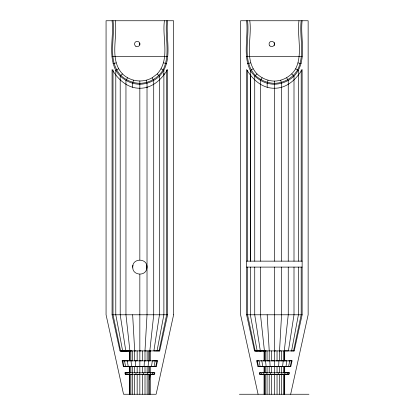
<?xml version="1.0" encoding="UTF-8"?>
<svg xmlns="http://www.w3.org/2000/svg" width="415" height="415" viewBox="0 0 415 415"><rect width="100%" height="100%" fill="white"/><g stroke="black" fill="none" stroke-linecap="round" stroke-linejoin="round"><path stroke-width="0.62" d="M112.071 314.783L112.076 69.518C118.042 79.467 127.53 88.4 139.839 88.245C152.144 88.4 161.632 79.467 167.598 69.518L167.603 314.783L159.702 350.903L119.971 350.903L112.071 314.783L167.603 314.783M167.598 20.75C165.403 38.818 173.6 61.296 159.469 76.142C154.141 81.169 147.159 84.058 139.839 84.271C130.061 84.11 120.822 78.772 115.795 70.389C108.076 55.071 113.954 37.07 112.076 20.75M113.02 69.86L113.015 314.783L120.677 351.043L131.041 350.903M113.02 20.75C115.297 38.574 106.992 60.782 120.874 75.473C126.02 80.328 132.764 83.125 139.839 83.327C149.281 83.166 158.203 78.015 163.059 69.917C170.653 54.739 164.734 36.904 166.654 20.75M147.019 86.963L147.024 314.783L144.98 350.903L145.001 360.837M163.884 73.517L163.884 314.783L157.041 350.903L153.882 350.903L159.469 314.783L159.469 76.142L157.228 73.901C170.513 59.573 161.959 37.988 164.428 20.75M246.603 261.139L246.609 69.518C252.574 79.467 262.057 88.4 274.367 88.245C286.677 88.4 296.165 79.467 302.13 69.518L302.136 314.783L294.23 350.903L254.504 350.903L246.603 314.783L246.603 261.139L302.136 261.139M302.13 20.75C299.936 38.818 308.132 61.296 294.002 76.142C288.669 81.169 281.692 84.058 274.367 84.271C264.594 84.11 255.355 78.772 250.328 70.389C242.604 55.071 248.486 37.07 246.609 20.75M247.548 261.139L247.553 70.508M247.553 20.75C249.825 38.574 241.525 60.782 255.407 75.473C260.553 80.328 267.291 83.125 274.367 83.327C283.808 83.166 292.731 78.015 297.591 69.917C305.186 54.739 299.267 36.904 301.186 20.75M128.572 360.837L122.145 360.837L123.369 366.435L144.098 366.435L144.415 360.837L145.862 360.837M143.735 372.795L143.647 374.382L141.842 374.382M260.106 366.435L259.048 360.837L256.678 360.837L257.902 366.435L278.631 366.435L278.947 360.837L275.918 360.837M279.534 360.837L279.534 350.903L281.557 314.783L281.557 267.099M259.904 374.382L278.175 374.382L278.268 372.795M144.098 366.435L148.072 366.435L148.684 360.837L149.919 360.837M149.815 360.837L149.815 350.903L153.721 314.783L153.716 80.552L152.134 77.807C142.687 83.192 130.18 81.542 122.446 73.901C109.161 59.573 117.715 37.988 115.246 20.75M149.618 379.383L150.178 374.268M282.599 366.435L283.212 360.837L286.879 360.837L286.013 366.435L278.631 366.435M147.367 372.795L147.195 374.382L145.515 374.382M278.175 374.382L281.723 374.382L281.899 372.795M249.778 20.75C252.247 37.988 243.693 59.573 256.978 73.901C261.699 78.352 267.882 80.915 274.367 81.101C283.025 80.956 291.211 76.23 295.667 68.807C302.955 53.95 296.953 36.515 298.961 20.75M132.795 267.945C131.405 257.476 148.477 257.668 146.858 268.106C145.997 276.717 132.904 275.384 132.805 268.017M132.67 267.099L132.93 265.252M146.837 268.261L146.744 265.252M148.072 366.435L151.48 366.435L152.347 360.837L157.529 360.837L156.305 366.435L123.369 366.435M148.798 374.382L150.24 374.382L150.489 372.795M284.773 374.382L285.022 372.795L288.918 372.795L288.581 374.382L281.723 374.382M151.48 366.435L154.095 366.435L155.158 360.837M286.013 366.435L288.627 366.435L289.691 360.837L292.056 360.837L290.832 366.435L257.902 366.435M290.816 350.903L291.569 350.903L298.416 314.783L298.416 267.099M152.58 374.382L152.881 372.795L154.385 372.795L154.048 374.382L150.24 374.382M287.107 374.382L287.413 372.795M154.095 366.435L155.739 366.435L156.927 360.837M157.041 350.903L159.023 350.903L166.659 314.783L166.654 69.86M288.627 366.435L290.272 366.435L291.455 360.837M291.569 350.903L293.555 350.903L301.186 314.783L301.186 267.099M125.148 374.382L154.525 374.382L154.873 372.795L124.801 372.795L125.372 374.382M290.661 394.25L308.143 314.783L308.143 20.75L240.596 20.75L240.596 314.783L258.078 394.25M133.474 80.266L132.65 83.327L132.65 87.3M268.002 80.266L267.182 83.327L267.182 87.3M127.54 77.807L125.958 80.552L125.953 314.783L129.905 350.903L129.859 360.837M262.072 77.807L260.485 80.552L260.485 261.139M122.446 73.901L120.205 76.142L120.205 314.783L125.792 350.903L126.767 350.903M256.978 73.901L254.737 76.142L254.737 261.139M152.134 77.807L157.228 73.901M118.54 68.807L115.795 70.389L115.79 314.783L122.633 350.903L125.792 350.903M253.072 68.807L250.328 70.389L250.323 261.139M113.02 63.697L116.086 62.878M247.553 63.697L250.613 62.878M119.971 350.903L122.633 350.903M250.323 267.099L250.323 314.783L257.165 350.903L254.504 350.903M120.677 351.043L129.506 350.903L129.506 360.837M155.739 366.435L156.305 366.435M290.272 366.435L290.832 366.435M122.176 350.934L131.711 350.903M256.709 350.934L266.243 350.903M149.768 350.903L150.738 350.903M159.023 350.903L159.702 350.903M259.577 350.903L261.3 350.903M293.555 350.903L294.23 350.903M127.094 374.382L129.433 374.382L129.184 372.795L125.289 372.795L125.626 374.382L127.094 374.382L126.793 372.795M112.071 56.513L167.603 56.513M246.603 56.513L302.136 56.513M246.603 267.099L302.136 267.099M246.603 314.783L302.136 314.783M132.65 314.783L134.693 350.903L135.913 350.903M139.839 350.903L141.053 350.903M144.98 350.903L146.111 350.903M274.367 350.903L275.586 350.903M279.508 350.903L280.644 350.903M132.442 360.837L130.99 360.837L131.602 366.435M136.81 360.837L135.259 360.837L135.575 366.435M139.839 360.837L141.391 360.837M263.105 360.837L265.522 360.837L266.134 366.435M266.975 360.837L269.792 360.837L270.108 366.435M271.343 360.837L274.367 360.837M280.39 360.837L283.212 360.837M122.145 360.837L157.529 360.837M256.678 360.837L292.056 360.837M129.184 372.795L130.751 372.795M283.461 372.795L285.022 372.795M239.403 394.25L308.936 394.25M288.731 360.837L289.691 360.837M260.911 360.837L261.86 360.837L262.726 366.435M151.677 372.795L152.881 372.795M262.519 372.795L263.717 372.795L263.966 374.382M131.041 374.382L132.478 374.382L132.307 372.795M134.356 374.382L136.027 374.382L135.938 372.795M138.039 374.382L139.839 374.382M298.12 62.878L301.186 63.697M163.593 62.878L166.654 63.697M295.667 68.807L298.411 70.389L298.416 261.139M161.134 68.807L163.878 70.389L163.878 74.363M291.755 73.901L294.002 76.142L294.002 261.139M286.666 77.807L288.249 80.552L288.249 261.139M280.732 80.266L281.552 83.327L281.557 261.139M146.199 80.266L147.024 83.327L147.024 87.3M260.158 374.382L259.816 372.795L261.326 372.795L261.626 374.382M257.279 360.837L258.462 366.435M122.747 360.837L123.935 366.435M124.516 360.837L125.579 366.435M260.324 350.903L254.737 314.783L254.737 267.099M127.327 360.837L128.194 366.435M264.438 350.903L260.485 314.783L260.485 267.099M266.835 372.795L267.011 374.382M270.471 372.795L270.559 374.382M267.182 314.783L269.226 350.903L269.205 360.837M301.186 69.86L301.186 261.139M294.002 267.099L294.002 314.783L288.415 350.903L284.301 350.903L288.249 314.783L288.249 267.099M284.7 350.903L284.7 360.837M284.7 366.435L284.7 372.795M284.7 374.382L284.7 394.25M284.348 350.903L284.348 360.837M284.348 366.435L284.348 372.795M284.348 374.382L284.348 394.25M283.315 350.903L283.315 360.837M283.315 366.435L283.315 372.795M283.315 374.382L283.315 394.25M281.671 350.903L281.671 360.837M281.671 366.435L281.671 372.795M281.671 374.382L281.671 394.25M279.534 366.435L279.534 372.795M279.534 374.382L279.534 394.25M277.044 350.903L277.044 360.837M277.044 366.435L277.044 372.795M277.044 374.382L277.044 394.25M274.367 42.46L274.367 45.655M274.367 81.101L274.367 261.139M274.367 267.099L274.367 394.25M271.695 350.903L271.695 360.837M271.695 366.435L271.695 372.795M271.695 374.382L271.695 394.25M269.205 366.435L269.205 372.795M269.205 374.382L269.205 394.25M267.063 350.903L267.063 360.837M267.063 366.435L267.063 372.795M267.063 374.382L267.063 394.25M265.424 350.903L265.424 360.837M265.424 366.435L265.424 372.795M265.424 374.382L265.424 394.25M264.391 360.837L264.391 350.903L255.209 351.043L247.548 314.783L247.548 267.099M264.391 366.435L264.391 372.795M264.391 374.382L264.391 394.25M264.039 350.903L264.039 360.837M264.039 366.435L264.039 372.795M264.039 374.382L264.039 394.25M250.489 74.503L250.489 261.025M150.168 350.903L150.168 360.837M150.168 366.435L150.168 372.795M150.168 374.382L150.168 394.25M149.815 366.435L149.815 372.795M149.815 374.382L149.815 394.25M148.783 350.903L148.783 360.837M148.783 366.435L148.783 372.795M148.783 374.382L148.783 394.25M147.143 350.903L147.143 360.837M147.143 366.435L147.143 372.795M147.143 374.382L147.143 394.25M145.001 366.435L145.001 372.795M145.001 374.382L145.001 394.25M142.511 350.903L142.511 360.837M142.511 366.435L142.511 372.795M142.511 374.382L142.511 394.25M139.839 43.103L139.839 45.017M139.839 81.101L139.839 259.951M139.839 274.253L139.839 394.25M137.163 350.903L137.163 360.837M137.163 366.435L137.163 372.795M137.163 374.382L137.163 394.25M134.673 350.903L134.673 360.837M134.673 366.435L134.673 372.795M134.673 374.382L134.673 394.25M132.53 350.903L132.53 360.837M132.53 366.435L132.53 372.795M132.53 374.382L132.53 394.25M130.891 350.903L130.891 360.837M130.891 366.435L130.891 372.795M130.891 374.382L130.891 394.25M129.859 366.435L129.859 372.795M129.859 374.382L129.859 394.25M129.506 366.435L129.506 372.795M129.506 374.382L129.506 394.25M289.405 372.795L289.058 374.382L259.681 374.382L259.328 372.795L289.405 372.795M173.61 314.783L156.128 394.25L123.546 394.25L106.064 314.783L106.064 20.75L173.61 20.75L173.61 314.783M269.843 45.868A2.651 2.651 0 0 0 274.279 44.68A2.651 2.651 0 0 0 271.031 41.433A2.651 2.651 0 0 0 269.843 45.868M135.861 46.288A2.651 2.651 0 0 0 139.839 43.995A2.651 2.651 0 0 0 135.861 41.697A2.651 2.651 0 0 0 135.861 46.288"/></g></svg>
